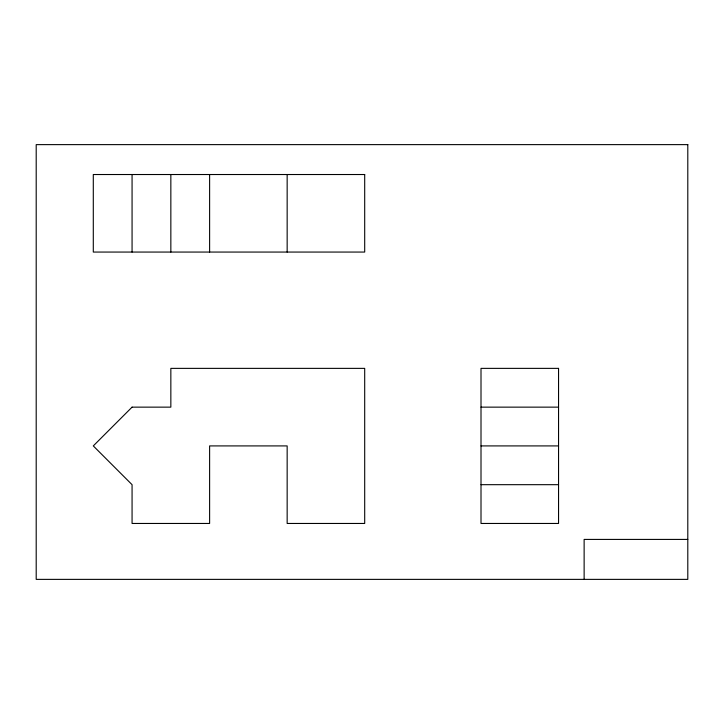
<?xml version="1.0" encoding="UTF-8"?>
<svg xmlns="http://www.w3.org/2000/svg" width="724" height="724" viewBox="0 0 724 724"><rect width="100%" height="100%" fill="white"/><g stroke="black" fill="none" stroke-linecap="round" stroke-linejoin="round"><path stroke-width="1.09" d="M481.007 407.141L558.557 407.141M481.007 445.912L558.557 445.912M481.007 484.682L558.557 484.682M687.8 539.416L584.132 539.416L584.132 579.372M287.156 174.52L287.156 252.061M209.616 174.52L209.616 252.061M170.846 174.52L170.846 252.061M132.067 174.52L132.067 252.061M132.067 407.141L93.296 445.912L132.067 484.682L132.067 523.461L209.616 523.461L209.616 445.912L287.156 445.912L287.156 523.461L364.697 523.461L364.697 368.371L170.846 368.371L170.846 407.141L132.067 407.141M687.8 144.628L36.2 144.628L36.2 579.372L687.8 579.372L687.8 144.628M364.697 174.52L93.296 174.52L93.296 252.061L364.697 252.061L364.697 174.52M558.557 368.371L481.007 368.371L481.007 523.461L558.557 523.461L558.557 368.371"/></g></svg>
